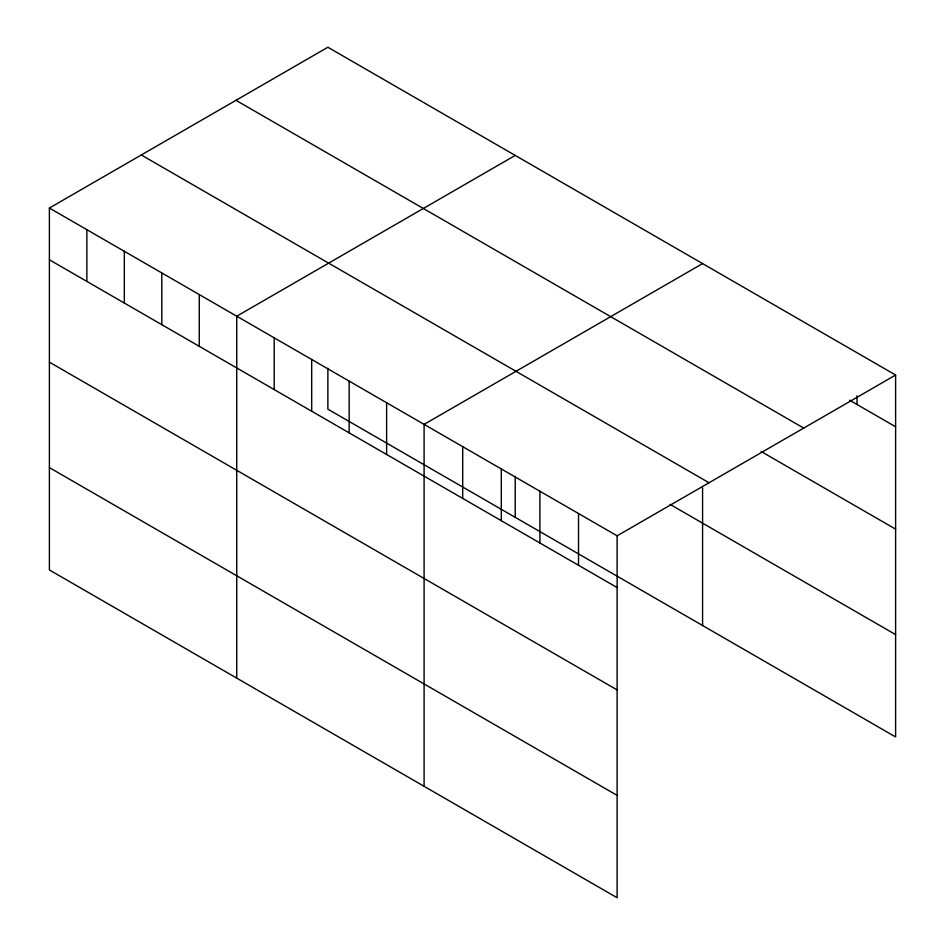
<?xml version="1.0" encoding="UTF-8"?>
<svg xmlns="http://www.w3.org/2000/svg" width="945" height="945" viewBox="0 0 945 945"><rect width="100%" height="100%" fill="white"/><g stroke="black" fill="none" stroke-linecap="round" stroke-linejoin="round"><path stroke-width="1.42" d="M49.388 208.042L617.12 535.815L617.12 897.75L49.388 569.965L49.388 208.042L327.88 47.25L895.612 375.035L895.612 736.958L327.88 409.185L327.88 368.243M515.226 155.417L236.734 316.209L236.734 678.132M702.584 263.584L424.092 424.376L424.092 786.311M617.12 535.815L895.612 375.035M849.531 400.172L895.612 426.774M235.978 100.312L803.711 428.085M761.115 451.486L895.612 529.141M141.289 154.98L709.022 482.753M670.111 504.406L895.612 634.603M49.388 259.78L617.12 587.566M49.388 362.148L617.12 689.921M49.388 467.61L617.12 795.383M857.009 395.861L857.009 404.484M702.584 487.998L702.584 625.519M578.517 513.525L578.517 565.275M539.914 491.235L539.914 542.985M515.226 476.41L515.226 517.352M501.299 468.944L501.299 520.695M462.696 446.654L462.696 498.405M386.623 402.735L386.623 454.486M349.154 381.107L349.154 432.857M311.685 359.466L311.685 411.217M274.204 337.837L274.204 389.588M199.265 294.568L199.265 346.319M161.796 272.94L161.796 324.69M124.327 251.299L124.327 303.05M86.857 229.67L86.857 281.421"/></g></svg>
